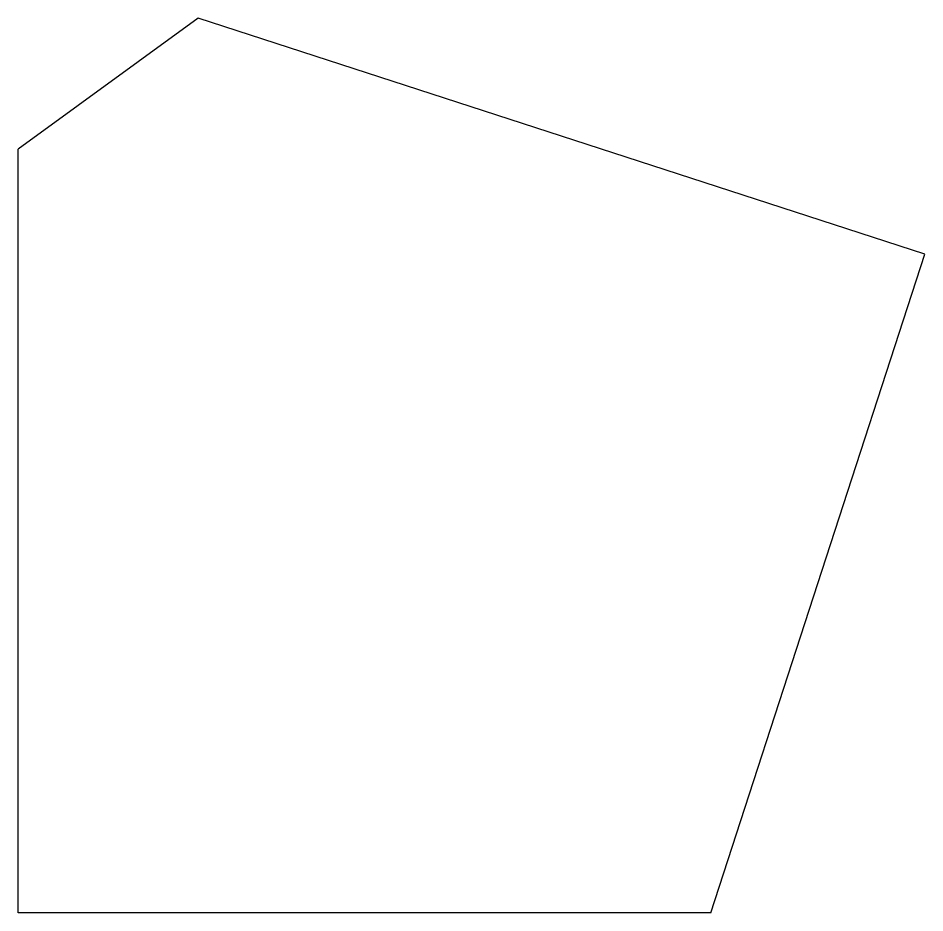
# Model space of a CAD drawing. Header units: millimetres. Extents: x -13830 to 10007, y -16942 to 55335.
# Drawn here: x -4589.1 to -4438.3, y 15103.4 to 15252.1 of the extents above; entities that cross this region are included whole.
import ezdxf

# ---------------------------------------------------------------- set-up
doc = ezdxf.new("R2010")
doc.units = ezdxf.units.MM
doc.layers.add('CS-CC-FRAME', color=8, linetype='Continuous')

msp = doc.modelspace()

# ---------------------------------------------------------------- linework, layer by layer
at = {"layer": 'CS-CC-FRAME'}
for p, q in [((-4559.098, 15252.145, 13.2), (-4589.053, 15230.381, 13.2)), ((-4438.314, 15212.899, 13.2), (-4559.098, 15252.145, 13.2)), ((-4589.052, 15103.381, 13.2), (-4589.053, 15230.381, 13.2)), ((-4473.898, 15103.381, 13.2), (-4438.314, 15212.899, 13.2)), ((-4473.898, 15103.381, 13.2), (-4589.052, 15103.381, 13.2))]:
    msp.add_line(p, q, dxfattribs=at)

doc.saveas('drawing.dxf')
